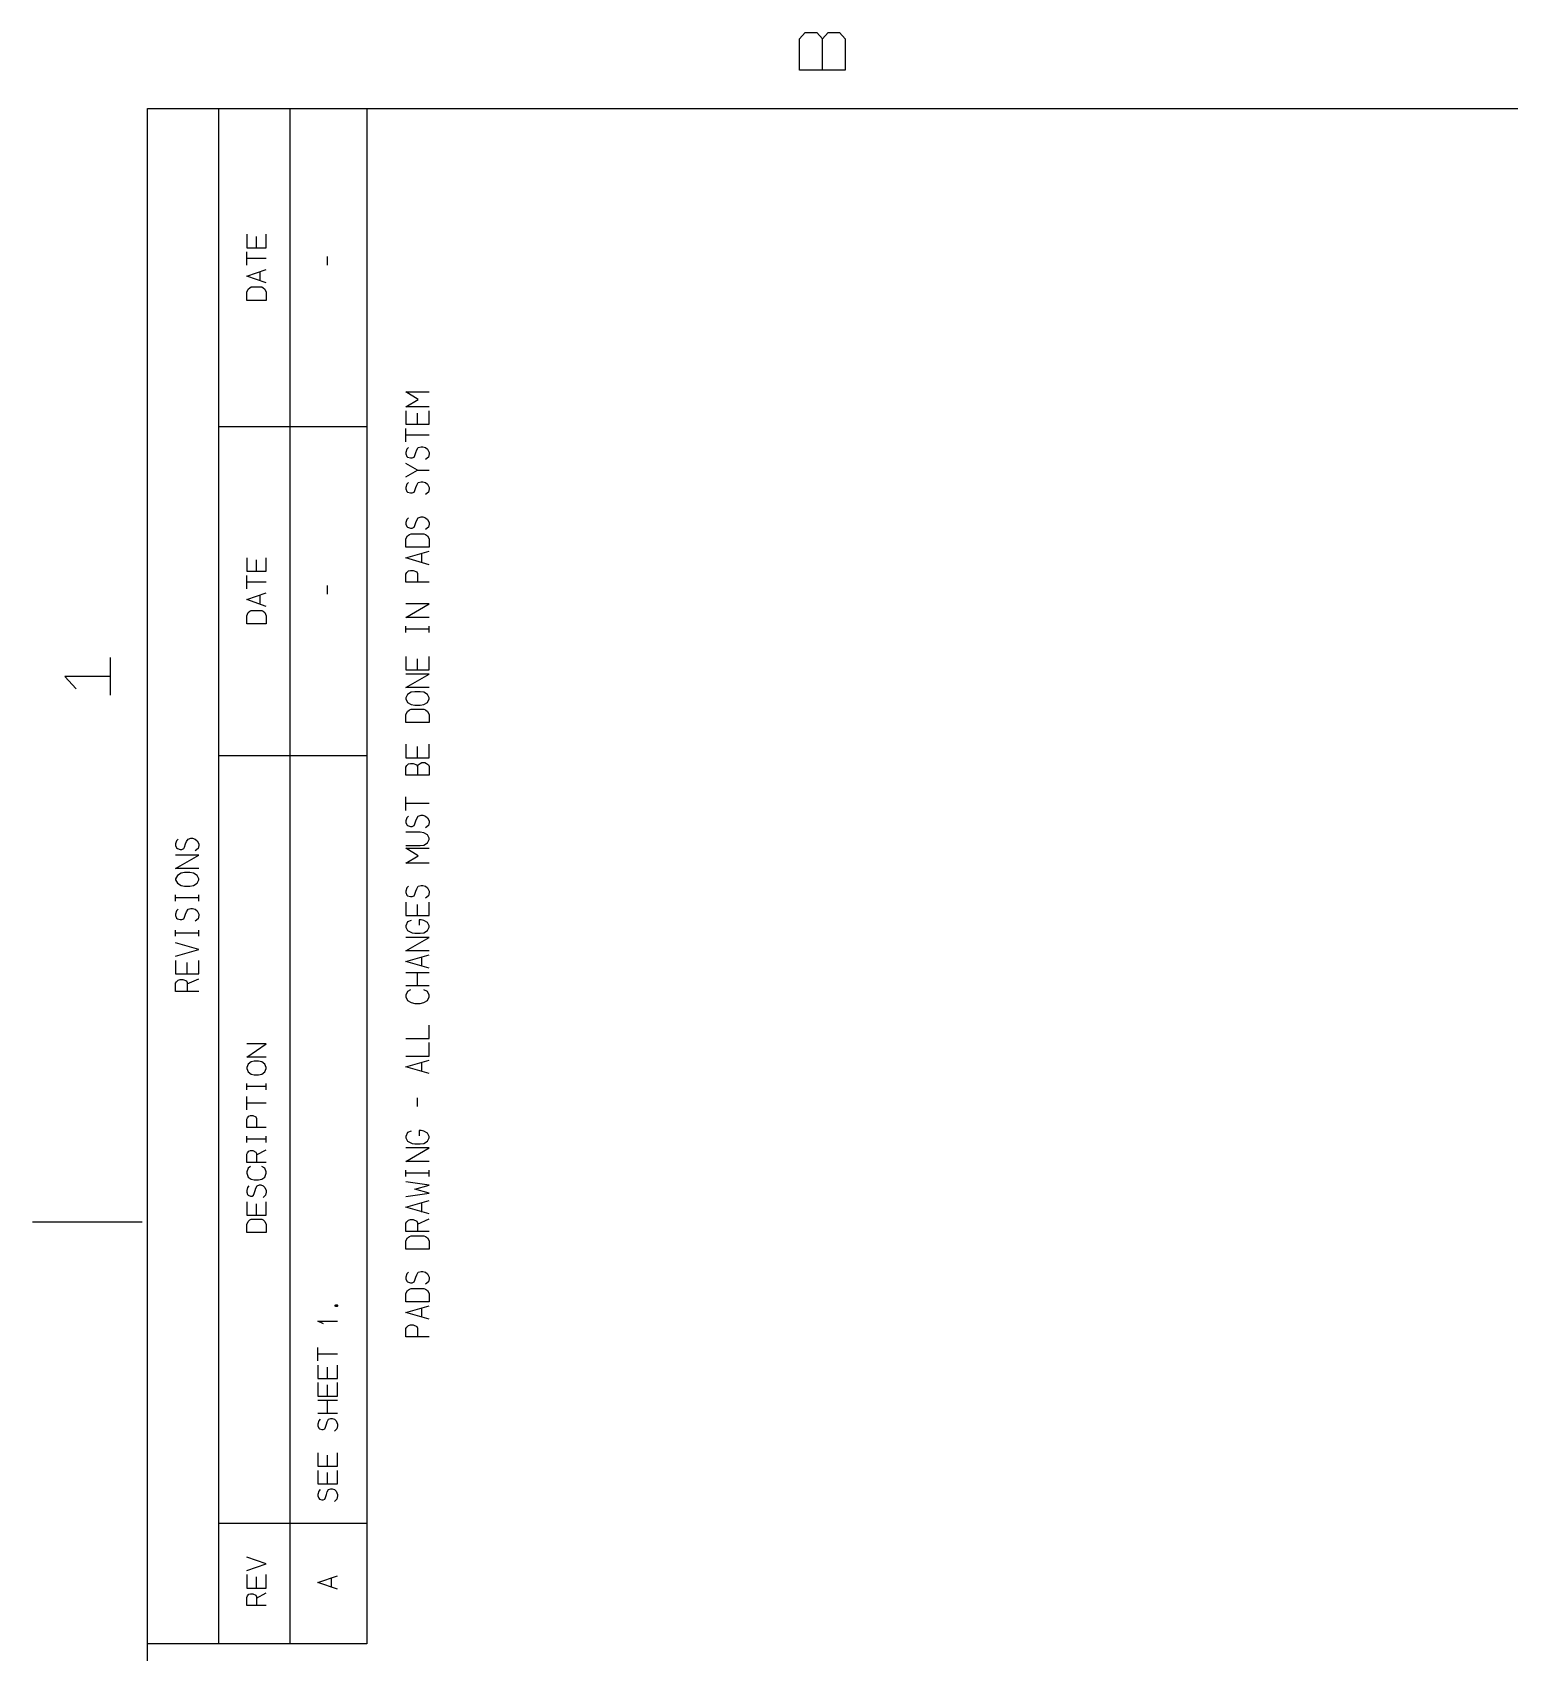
# Model space of a CAD drawing. Extents: x 8 to 288, y -6 to 426.
# Drawn here: x 8.5 to 143.2, y 275.7 to 423.4 of the extents above; entities that cross this region are included whole.
import ezdxf

# ---------------------------------------------------------------- set-up
doc = ezdxf.new("R2010")
doc.units = 0
doc.layers.get('0').update_dxf_attribs({"linetype": 'CONTINUOUS'})

msp = doc.modelspace()

# ---------------------------------------------------------------- linework, layer by layer
at = {"color": 0}
for p, q in [((78.4433, 422.857), (78.9644, 423.429)), ((78.4433, 420), (78.4433, 422.857)), ((78.9644, 423.429), (80.0061, 423.429)), ((80.0061, 423.429), (80.5272, 422.857)), ((80.5272, 422.857), (81.0479, 423.429)), ((80.5272, 420), (80.5272, 422.857)), ((81.0479, 423.429), (82.0882, 423.429)), ((82.0882, 423.429), (82.6093, 422.857)), ((82.6093, 422.857), (82.6093, 420)), ((82.6093, 420), (78.4433, 420)), ((18.9852, 3.5002), (18.9852, 416.5)), ((18.9852, 416.5), (278.985, 416.5)), ((18.9852, 276.501), (18.9852, 416.5)), ((18.9852, 416.5), (38.9848, 416.5)), ((25.4854, 276.501), (25.4854, 416.5)), ((31.9843, 276.501), (31.9843, 416.5)), ((38.9848, 416.5), (38.9848, 276.501)), ((28.0307, 405.021), (28.0307, 403.8)), ((28.9112, 403.8), (28.9112, 404.827)), ((29.8139, 403.8), (29.8139, 405.021)), ((28.0307, 403.8), (29.8139, 403.8)), ((28.0307, 402.198), (28.0307, 403.423)), ((29.8139, 402.812), (28.0307, 402.812)), ((28.0307, 401.211), (29.8139, 401.821)), ((35.4115, 402.209), (35.4115, 402.999)), ((29.8139, 400.6), (28.0307, 401.211)), ((29.2585, 400.78), (29.2585, 401.641)), ((28.0307, 399.75), (28.1699, 400.029)), ((28.0307, 398.999), (28.0307, 399.75)), ((29.8139, 398.999), (28.0307, 398.999)), ((28.1699, 400.029), (28.3091, 400.152)), ((28.3091, 400.152), (28.4482, 400.223)), ((28.4482, 400.223), (29.3963, 400.223)), ((29.3963, 400.223), (29.5355, 400.152)), ((29.5355, 400.152), (29.6747, 400.029)), ((29.6747, 400.029), (29.8139, 399.75)), ((29.8139, 399.75), (29.8139, 398.999)), ((43.6795, 389.968), (42.5401, 390.648)), ((42.5401, 390.648), (44.6786, 390.648)), ((42.5401, 389.301), (43.6795, 389.968)), ((44.6786, 389.301), (42.5401, 389.301)), ((42.5401, 388.923), (42.5401, 387.699)), ((43.5956, 387.699), (43.5956, 388.729)), ((44.6786, 387.699), (44.6786, 388.923)), ((25.4854, 387.502), (38.9848, 387.502)), ((42.5401, 387.699), (44.6786, 387.699)), ((42.5401, 386.101), (42.5401, 387.322)), ((44.6786, 386.711), (42.5401, 386.711)), ((42.7909, 385.583), (42.624, 385.431)), ((43.5405, 385.36), (43.6795, 385.583)), ((43.6795, 385.583), (43.9289, 385.653)), ((43.9289, 385.653), (44.0958, 385.653)), ((44.0958, 385.653), (44.3466, 385.583)), ((44.3466, 385.583), (44.5135, 385.431)), ((42.624, 385.431), (42.5401, 385.138)), ((42.5401, 385.138), (42.5401, 385)), ((42.5401, 385), (42.624, 384.778)), ((43.5956, 383.512), (42.5401, 384.122)), ((42.624, 384.778), (42.7069, 384.708)), ((42.7069, 384.708), (42.9577, 384.641)), ((42.9577, 384.641), (43.1243, 384.641)), ((43.1243, 384.641), (43.2911, 384.708)), ((43.2911, 384.708), (43.3737, 384.863)), ((43.3737, 384.863), (43.458, 385.138)), ((43.458, 385.138), (43.5405, 385.36)), ((44.5961, 384.708), (44.3466, 384.5)), ((44.5135, 385.431), (44.6786, 385.138)), ((44.6786, 385), (44.5961, 384.708)), ((44.6786, 385.138), (44.6786, 385)), ((42.5401, 382.901), (43.5956, 383.512)), ((43.5956, 383.512), (44.6786, 383.512)), ((42.624, 382.231), (42.5401, 381.938)), ((42.5401, 381.938), (42.5401, 381.801)), ((42.5401, 381.801), (42.624, 381.579)), ((42.7909, 382.383), (42.624, 382.231)), ((42.624, 381.579), (42.7069, 381.508)), ((42.7069, 381.508), (42.9577, 381.437)), ((42.9577, 381.437), (43.1243, 381.437)), ((43.1243, 381.437), (43.2911, 381.508)), ((43.2911, 381.508), (43.3737, 381.663)), ((43.3737, 381.663), (43.458, 381.938)), ((43.458, 381.938), (43.5405, 382.161)), ((43.5405, 382.161), (43.6795, 382.383)), ((43.6795, 382.383), (43.9289, 382.453)), ((43.9289, 382.453), (44.0958, 382.453)), ((44.0958, 382.453), (44.3466, 382.383)), ((44.3466, 382.383), (44.5135, 382.231)), ((44.5961, 381.508), (44.3466, 381.3)), ((44.5135, 382.231), (44.6786, 381.938)), ((44.6786, 381.801), (44.5961, 381.508)), ((44.6786, 381.938), (44.6786, 381.801)), ((42.624, 379.032), (42.5401, 378.739)), ((42.5401, 378.739), (42.5401, 378.601)), ((42.5401, 378.601), (42.624, 378.379)), ((42.7909, 379.183), (42.624, 379.032)), ((42.624, 378.379), (42.7069, 378.308)), ((42.7069, 378.308), (42.9577, 378.238)), ((42.9577, 378.238), (43.1243, 378.238)), ((43.1243, 378.238), (43.2911, 378.308)), ((43.2911, 378.308), (43.3737, 378.46)), ((43.3737, 378.46), (43.458, 378.739)), ((43.458, 378.739), (43.5405, 378.961)), ((43.5405, 378.961), (43.6795, 379.183)), ((43.6795, 379.183), (43.9289, 379.254)), ((43.9289, 379.254), (44.0958, 379.254)), ((44.0958, 379.254), (44.3466, 379.183)), ((44.3466, 379.183), (44.5135, 379.032)), ((44.5961, 378.308), (44.3466, 378.1)), ((44.5135, 379.032), (44.6786, 378.739)), ((44.6786, 378.601), (44.5961, 378.308)), ((44.6786, 378.739), (44.6786, 378.601)), ((42.5401, 377.25), (42.7069, 377.529)), ((42.5401, 376.499), (42.5401, 377.25)), ((42.7069, 377.529), (42.8734, 377.652)), ((42.8734, 377.652), (43.0403, 377.723)), ((43.0403, 377.723), (44.1798, 377.723)), ((44.1798, 377.723), (44.3466, 377.652)), ((44.3466, 377.652), (44.5135, 377.529)), ((44.5135, 377.529), (44.6786, 377.25)), ((44.6786, 377.25), (44.6786, 376.499)), ((28.0307, 375.521), (28.0307, 374.301)), ((28.9112, 374.301), (28.9112, 375.327)), ((29.8139, 374.301), (29.8139, 375.521)), ((44.6786, 376.499), (42.5401, 376.499)), ((42.5401, 375.511), (44.6786, 376.121)), ((44.6786, 374.9), (42.5401, 375.511)), ((44.0133, 375.08), (44.0133, 375.941)), ((28.0307, 374.301), (29.8139, 374.301)), ((28.0307, 372.699), (28.0307, 373.923)), ((42.5401, 374.05), (42.624, 374.174)), ((42.5401, 373.299), (42.5401, 374.05)), ((42.624, 374.174), (42.7909, 374.329)), ((42.7909, 374.329), (42.9577, 374.382)), ((42.9577, 374.382), (43.2072, 374.382)), ((43.2072, 374.382), (43.5405, 374.244)), ((43.5405, 374.244), (43.5956, 374.107)), ((43.5956, 374.107), (43.5956, 373.299)), ((29.8139, 373.309), (28.0307, 373.309)), ((28.0307, 371.711), (29.8139, 372.322)), ((35.4115, 372.209), (35.4115, 372.999)), ((44.6786, 373.299), (42.5401, 373.299)), ((29.8139, 371.101), (28.0307, 371.711)), ((29.2585, 371.281), (29.2585, 372.142)), ((42.5401, 370.099), (44.6786, 371.323)), ((44.6786, 371.323), (42.5401, 371.323)), ((28.0307, 370.251), (28.1699, 370.53)), ((28.0307, 369.499), (28.0307, 370.251)), ((29.8139, 369.499), (28.0307, 369.499)), ((28.1699, 370.53), (28.3091, 370.653)), ((28.3091, 370.653), (28.4482, 370.724)), ((28.4482, 370.724), (29.3963, 370.724)), ((29.3963, 370.724), (29.5355, 370.653)), ((29.5355, 370.653), (29.6747, 370.53)), ((29.6747, 370.53), (29.8139, 370.251)), ((29.8139, 370.251), (29.8139, 369.499)), ((44.6786, 370.099), (42.5401, 370.099)), ((42.5401, 368.723), (42.5401, 369.291)), ((44.6786, 369.013), (42.5401, 369.013)), ((44.6786, 368.723), (44.6786, 369.291)), ((15.6091, 363.001), (15.6091, 366.427)), ((42.5401, 366.522), (42.5401, 365.301)), ((44.6786, 365.301), (44.6786, 366.522)), ((42.5401, 365.301), (44.6786, 365.301)), ((42.5401, 363.7), (44.6786, 364.924)), ((44.6786, 364.924), (42.5401, 364.924)), ((43.5956, 365.301), (43.5956, 366.328)), ((15.6091, 364.716), (11.4432, 364.716)), ((11.4432, 364.716), (12.485, 363.573)), ((44.6786, 363.7), (42.5401, 363.7)), ((42.7069, 363.072), (42.5401, 362.768)), ((42.5401, 362.768), (42.5401, 362.656)), ((42.5401, 362.656), (42.7069, 362.349)), ((43.0403, 363.266), (42.7069, 363.072)), ((42.7069, 362.349), (43.0403, 362.141)), ((43.3737, 363.322), (43.0403, 363.266)), ((43.0403, 362.141), (43.3737, 362.102)), ((43.8464, 363.322), (43.3737, 363.322)), ((43.3737, 362.102), (43.8464, 362.102)), ((44.1798, 363.266), (43.8464, 363.322)), ((43.8464, 362.102), (44.1798, 362.141)), ((44.5135, 363.072), (44.1798, 363.266)), ((44.1798, 362.141), (44.5135, 362.349)), ((44.6786, 362.768), (44.5135, 363.072)), ((44.5135, 362.349), (44.6786, 362.656)), ((44.6786, 362.656), (44.6786, 362.768)), ((42.5401, 361.252), (42.7069, 361.527)), ((42.5401, 360.5), (42.5401, 361.252)), ((44.6786, 360.5), (42.5401, 360.5)), ((42.7069, 361.527), (42.8734, 361.654)), ((42.8734, 361.654), (43.0403, 361.724)), ((43.0403, 361.724), (44.1798, 361.724)), ((44.1798, 361.724), (44.3466, 361.654)), ((44.3466, 361.654), (44.5135, 361.527)), ((44.5135, 361.527), (44.6786, 361.252)), ((44.6786, 361.252), (44.6786, 360.5)), ((25.4854, 357.501), (38.9848, 357.501)), ((42.5401, 358.525), (42.5401, 357.3)), ((43.5956, 357.3), (43.5956, 358.327)), ((44.6786, 357.3), (44.6786, 358.525)), ((42.5401, 357.3), (44.6786, 357.3)), ((42.5401, 356.45), (42.624, 356.577)), ((42.5401, 355.702), (42.5401, 356.45)), ((42.624, 356.577), (42.7909, 356.729)), ((42.7909, 356.729), (42.9577, 356.785)), ((42.9577, 356.785), (43.2072, 356.785)), ((43.2072, 356.785), (43.5405, 356.644)), ((43.5405, 356.644), (43.5956, 356.507)), ((43.5956, 356.507), (43.6795, 356.644)), ((43.5956, 356.507), (43.5956, 355.702)), ((43.6795, 356.644), (43.8464, 356.785)), ((43.8464, 356.785), (44.0133, 356.852)), ((44.0133, 356.852), (44.2627, 356.852)), ((44.2627, 356.852), (44.4292, 356.785)), ((44.4292, 356.785), (44.5961, 356.644)), ((44.5961, 356.644), (44.6786, 356.507)), ((44.6786, 356.507), (44.6786, 355.702)), ((44.6786, 355.702), (42.5401, 355.702)), ((42.5401, 352.499), (42.5401, 353.723)), ((44.6786, 353.113), (42.5401, 353.113)), ((42.624, 351.831), (42.5401, 351.539)), ((42.7909, 351.983), (42.624, 351.831)), ((43.458, 351.539), (43.5405, 351.761)), ((43.5405, 351.761), (43.6795, 351.983)), ((43.6795, 351.983), (43.9289, 352.053)), ((43.9289, 352.053), (44.0958, 352.053)), ((44.0958, 352.053), (44.3466, 351.983)), ((44.3466, 351.983), (44.5135, 351.831)), ((44.5135, 351.831), (44.6786, 351.539)), ((42.5401, 351.539), (42.5401, 351.4)), ((42.5401, 351.4), (42.624, 351.178)), ((43.8464, 350.522), (42.5401, 350.522)), ((42.624, 351.178), (42.7069, 351.109)), ((42.7069, 351.109), (42.9577, 351.039)), ((42.9577, 351.039), (43.1243, 351.039)), ((43.1243, 351.039), (43.2911, 351.109)), ((43.2911, 351.109), (43.3737, 351.26)), ((43.3737, 351.26), (43.458, 351.539)), ((44.1798, 350.467), (43.8464, 350.522)), ((44.5135, 350.272), (44.1798, 350.467)), ((44.5961, 351.109), (44.3466, 350.9)), ((44.6786, 349.966), (44.5135, 350.272)), ((44.6786, 351.4), (44.5961, 351.109)), ((44.6786, 351.539), (44.6786, 351.4)), ((21.6242, 349.731), (21.5401, 349.439)), ((21.5401, 349.439), (21.5401, 349.3)), ((21.5401, 349.3), (21.6242, 349.078)), ((21.7909, 349.884), (21.6242, 349.731)), ((21.6242, 349.078), (21.7069, 349.009)), ((21.7069, 349.009), (21.9577, 348.939)), ((21.9577, 348.939), (22.1244, 348.939)), ((22.1244, 348.939), (22.2911, 349.009)), ((22.2911, 349.009), (22.3738, 349.16)), ((22.3738, 349.16), (22.4565, 349.439)), ((22.4565, 349.439), (22.5406, 349.661)), ((22.5406, 349.661), (22.6798, 349.884)), ((22.6798, 349.884), (22.9292, 349.953)), ((22.9292, 349.953), (23.0959, 349.953)), ((23.0959, 349.953), (23.3467, 349.884)), ((23.3467, 349.884), (23.5121, 349.731)), ((23.5961, 349.009), (23.3467, 348.8)), ((23.5121, 349.731), (23.6788, 349.439)), ((23.6788, 349.3), (23.5961, 349.009)), ((23.6788, 349.439), (23.6788, 349.3)), ((42.5401, 349.3), (43.8464, 349.3)), ((43.6795, 348.367), (42.5401, 349.048)), ((42.5401, 349.048), (44.6786, 349.048)), ((43.8464, 349.3), (44.1798, 349.342)), ((44.1798, 349.342), (44.5135, 349.551)), ((44.5135, 349.551), (44.6786, 349.855)), ((44.6786, 349.855), (44.6786, 349.966)), ((21.5401, 347.2), (23.6788, 348.422)), ((23.6788, 348.422), (21.5401, 348.422)), ((23.6788, 347.2), (21.5401, 347.2)), ((42.5401, 347.7), (43.6795, 348.367)), ((44.6786, 347.7), (42.5401, 347.7)), ((21.7069, 346.572), (21.5401, 346.267)), ((21.5401, 346.267), (21.5401, 346.155)), ((21.5401, 346.155), (21.7069, 345.85)), ((22.0403, 346.767), (21.7069, 346.572)), ((21.7069, 345.85), (22.0403, 345.642)), ((22.3738, 346.822), (22.0403, 346.767)), ((22.8465, 346.822), (22.3738, 346.822)), ((23.18, 346.767), (22.8465, 346.822)), ((23.5121, 346.572), (23.18, 346.767)), ((23.18, 345.642), (23.5121, 345.85)), ((23.6788, 346.267), (23.5121, 346.572)), ((23.5121, 345.85), (23.6788, 346.155)), ((23.6788, 346.155), (23.6788, 346.267)), ((21.5401, 344.221), (21.5401, 344.792)), ((23.6788, 344.514), (21.5401, 344.514)), ((22.0403, 345.642), (22.3738, 345.599)), ((22.3738, 345.599), (22.8465, 345.599)), ((22.8465, 345.599), (23.18, 345.642)), ((23.6788, 344.221), (23.6788, 344.792)), ((42.624, 345.43), (42.5401, 345.139)), ((42.5401, 345.139), (42.5401, 345)), ((42.5401, 345), (42.624, 344.778)), ((42.7909, 345.583), (42.624, 345.43)), ((42.624, 344.778), (42.7069, 344.708)), ((42.7069, 344.708), (42.9577, 344.639)), ((42.9577, 344.639), (43.1243, 344.639)), ((43.1243, 344.639), (43.2911, 344.708)), ((43.2911, 344.708), (43.3737, 344.861)), ((43.3737, 344.861), (43.458, 345.139)), ((43.458, 345.139), (43.5405, 345.361)), ((43.5405, 345.361), (43.6795, 345.583)), ((43.6795, 345.583), (43.9289, 345.653)), ((43.9289, 345.653), (44.0958, 345.653)), ((44.0958, 345.653), (44.3466, 345.583)), ((44.3466, 345.583), (44.5135, 345.43)), ((44.5961, 344.708), (44.3466, 344.5)), ((44.5135, 345.43), (44.6786, 345.139)), ((44.6786, 345), (44.5961, 344.708)), ((44.6786, 345.139), (44.6786, 345)), ((21.6242, 343.33), (21.5401, 343.039)), ((21.5401, 343.039), (21.5401, 342.9)), ((21.5401, 342.9), (21.6242, 342.678)), ((21.7909, 343.483), (21.6242, 343.33)), ((22.2911, 342.608), (22.3738, 342.761)), ((22.3738, 342.761), (22.4565, 343.039)), ((22.4565, 343.039), (22.5406, 343.261)), ((22.5406, 343.261), (22.6798, 343.483)), ((22.6798, 343.483), (22.9292, 343.553)), ((22.9292, 343.553), (23.0959, 343.553)), ((23.0959, 343.553), (23.3467, 343.483)), ((23.3467, 343.483), (23.5121, 343.33)), ((23.5121, 343.33), (23.6788, 343.039)), ((23.6788, 342.9), (23.5961, 342.608)), ((23.6788, 343.039), (23.6788, 342.9)), ((42.5401, 344.122), (42.5401, 342.9)), ((42.5401, 342.9), (44.6786, 342.9)), ((43.5956, 342.9), (43.5956, 343.928)), ((44.6786, 342.9), (44.6786, 344.122)), ((21.5401, 341.022), (21.5401, 341.592)), ((23.6788, 341.314), (21.5401, 341.314)), ((21.6242, 342.678), (21.7069, 342.608)), ((21.7069, 342.608), (21.9577, 342.539)), ((21.9577, 342.539), (22.1244, 342.539)), ((22.1244, 342.539), (22.2911, 342.608)), ((23.5961, 342.608), (23.3467, 342.4)), ((23.6788, 341.022), (23.6788, 341.592)), ((42.7069, 342.342), (42.5401, 341.967)), ((42.5401, 341.967), (42.5401, 341.855)), ((42.5401, 341.855), (42.7069, 341.55)), ((43.0403, 342.467), (42.7069, 342.342)), ((42.7069, 341.55), (43.1243, 341.341)), ((43.1243, 341.341), (43.3737, 341.3)), ((43.3737, 341.3), (43.8464, 341.3)), ((43.9289, 342.523), (43.7624, 342.523)), ((43.7624, 342.523), (43.7624, 342.036)), ((43.8464, 341.3), (44.1798, 341.341)), ((44.1798, 342.467), (43.9289, 342.523)), ((44.5135, 342.272), (44.1798, 342.467)), ((44.1798, 341.341), (44.5135, 341.55)), ((44.6786, 341.967), (44.5135, 342.272)), ((44.5135, 341.55), (44.6786, 341.855)), ((44.6786, 341.855), (44.6786, 341.967)), ((23.6788, 339.81), (21.5401, 340.422)), ((21.5401, 339.2), (23.6788, 339.81)), ((42.5401, 339.7), (44.6786, 340.923)), ((44.6786, 340.923), (42.5401, 340.923)), ((21.5401, 338.822), (21.5401, 337.6)), ((22.5957, 337.6), (22.5957, 338.628)), ((23.6788, 337.6), (23.6788, 338.822)), ((44.6786, 339.7), (42.5401, 339.7)), ((42.5401, 338.711), (44.6786, 339.322)), ((44.6786, 338.1), (42.5401, 338.711)), ((44.0133, 338.281), (44.0133, 339.142)), ((21.5401, 337.6), (23.6788, 337.6)), ((21.5401, 336.75), (21.6242, 336.875)), ((21.6242, 336.875), (21.7909, 337.028)), ((21.7909, 337.028), (21.9577, 337.083)), ((21.9577, 337.083), (22.2071, 337.083)), ((22.2071, 337.083), (22.5406, 336.944)), ((22.5406, 336.944), (22.5957, 336.805)), ((22.5957, 336.681), (23.6788, 337.152)), ((22.5957, 336.805), (22.5957, 336)), ((42.5401, 337.723), (44.6786, 337.723)), ((43.5956, 336.5), (43.5956, 337.723)), ((21.5401, 336), (21.5401, 336.75)), ((23.6788, 336), (21.5401, 336)), ((44.6786, 336.5), (42.5401, 336.5)), ((42.7069, 335.984), (42.5401, 335.65)), ((42.5401, 335.65), (42.5401, 335.511)), ((42.5401, 335.511), (42.7069, 335.164)), ((42.9577, 336.123), (42.7069, 335.984)), ((44.5135, 335.984), (44.1798, 336.123)), ((44.6786, 335.65), (44.5135, 335.984)), ((44.5135, 335.164), (44.6786, 335.511)), ((44.6786, 335.511), (44.6786, 335.65)), ((42.7069, 335.164), (43.0403, 334.969)), ((43.0403, 334.969), (43.3737, 334.9)), ((43.3737, 334.9), (43.8464, 334.9)), ((43.8464, 334.9), (44.1798, 334.969)), ((44.1798, 334.969), (44.5135, 335.164)), ((44.6786, 331.699), (44.6786, 332.922)), ((28.0307, 330), (29.8139, 331.222)), ((29.8139, 331.222), (28.0307, 331.222)), ((42.5401, 331.699), (44.6786, 331.699)), ((44.6786, 330.099), (44.6786, 331.322)), ((29.8139, 330), (28.0307, 330)), ((28.4482, 329.566), (28.1699, 329.372)), ((28.7252, 329.622), (28.4482, 329.566)), ((29.1193, 329.622), (28.7252, 329.622)), ((29.3963, 329.566), (29.1193, 329.622)), ((29.6747, 329.372), (29.3963, 329.566)), ((42.5401, 330.099), (44.6786, 330.099)), ((42.5401, 329.111), (44.6786, 329.722)), ((44.0133, 328.68), (44.0133, 329.541)), ((28.1699, 329.372), (28.0307, 329.067)), ((28.0307, 329.067), (28.0307, 328.956)), ((28.0307, 328.956), (28.1699, 328.65)), ((28.1699, 328.65), (28.4482, 328.442)), ((28.4482, 328.442), (28.7252, 328.4)), ((28.7252, 328.4), (29.1193, 328.4)), ((29.1193, 328.4), (29.3963, 328.442)), ((29.3963, 328.442), (29.6747, 328.65)), ((29.8139, 329.067), (29.6747, 329.372)), ((29.6747, 328.65), (29.8139, 328.956)), ((29.8139, 328.956), (29.8139, 329.067)), ((44.6786, 328.5), (42.5401, 329.111)), ((28.0307, 327.022), (28.0307, 327.591)), ((29.8139, 327.314), (28.0307, 327.314)), ((29.8139, 327.022), (29.8139, 327.591)), ((28.0307, 325.2), (28.0307, 326.423)), ((29.8139, 325.811), (28.0307, 325.811)), ((43.5956, 325.508), (43.5956, 326.3)), ((28.0307, 324.35), (28.101, 324.475)), ((28.0307, 323.601), (28.0307, 324.35)), ((29.8139, 323.601), (28.0307, 323.601)), ((28.101, 324.475), (28.2401, 324.627)), ((28.2401, 324.627), (28.3779, 324.684)), ((28.3779, 324.684), (28.5874, 324.684)), ((28.5874, 324.684), (28.8644, 324.545)), ((28.8644, 324.545), (28.9112, 324.405)), ((28.9112, 324.405), (28.9112, 323.601)), ((28.0307, 322.223), (28.0307, 322.792)), ((29.8139, 322.513), (28.0307, 322.513)), ((29.8139, 322.223), (29.8139, 322.792)), ((42.7069, 323.142), (42.5401, 322.767)), ((42.5401, 322.767), (42.5401, 322.655)), ((42.5401, 322.655), (42.7069, 322.349)), ((43.0403, 323.267), (42.7069, 323.142)), ((42.7069, 322.349), (43.1243, 322.141)), ((43.1243, 322.141), (43.3737, 322.1)), ((43.3737, 322.1), (43.8464, 322.1)), ((43.9289, 323.322), (43.7624, 323.322)), ((43.7624, 323.322), (43.7624, 322.836)), ((43.8464, 322.1), (44.1798, 322.141)), ((44.1798, 323.267), (43.9289, 323.322)), ((44.5135, 323.073), (44.1798, 323.267)), ((44.1798, 322.141), (44.5135, 322.349)), ((44.6786, 322.767), (44.5135, 323.073)), ((44.5135, 322.349), (44.6786, 322.655)), ((44.6786, 322.655), (44.6786, 322.767)), ((28.0307, 321.151), (28.101, 321.274)), ((28.0307, 320.399), (28.0307, 321.151)), ((28.101, 321.274), (28.2401, 321.427)), ((28.2401, 321.427), (28.3779, 321.484)), ((28.3779, 321.484), (28.5874, 321.484)), ((28.5874, 321.484), (28.8644, 321.345)), ((28.8644, 321.345), (28.9112, 321.206)), ((28.9112, 321.08), (29.8139, 321.553)), ((28.9112, 321.206), (28.9112, 320.399)), ((42.5401, 320.5), (44.6786, 321.722)), ((44.6786, 321.722), (42.5401, 321.722)), ((29.8139, 320.399), (28.0307, 320.399)), ((28.1699, 319.883), (28.0307, 319.551)), ((28.0307, 319.551), (28.0307, 319.411)), ((28.0307, 319.411), (28.1699, 319.064)), ((28.3779, 320.022), (28.1699, 319.883)), ((29.6747, 319.883), (29.3963, 320.022)), ((29.8139, 319.551), (29.6747, 319.883)), ((29.6747, 319.064), (29.8139, 319.411)), ((29.8139, 319.411), (29.8139, 319.551)), ((44.6786, 320.5), (42.5401, 320.5)), ((42.5401, 319.122), (42.5401, 319.691)), ((44.6786, 319.414), (42.5401, 319.414)), ((44.6786, 319.122), (44.6786, 319.691)), ((28.101, 318.131), (28.0307, 317.839)), ((28.0307, 317.839), (28.0307, 317.7)), ((28.0307, 317.7), (28.101, 317.478)), ((28.2401, 318.283), (28.101, 318.131)), ((28.1699, 319.064), (28.4482, 318.87)), ((28.4482, 318.87), (28.7252, 318.8)), ((28.7252, 318.8), (29.1193, 318.8)), ((28.7252, 317.561), (28.7955, 317.839)), ((28.7955, 317.839), (28.8644, 318.061)), ((28.8644, 318.061), (28.9801, 318.283)), ((28.9801, 318.283), (29.1882, 318.353)), ((29.1193, 318.8), (29.3963, 318.87)), ((29.1882, 318.353), (29.3274, 318.353)), ((29.3274, 318.353), (29.5355, 318.283)), ((29.3963, 318.87), (29.6747, 319.064)), ((29.5355, 318.283), (29.6747, 318.131)), ((29.6747, 318.131), (29.8139, 317.839)), ((29.8139, 317.7), (29.7436, 317.408)), ((29.8139, 317.839), (29.8139, 317.7)), ((44.6786, 318.342), (42.5401, 318.647)), ((42.5401, 317.3), (44.6786, 317.606)), ((43.3737, 317.967), (44.6786, 318.342)), ((44.6786, 317.606), (43.3737, 317.967)), ((28.0307, 316.822), (28.0307, 315.6)), ((28.101, 317.478), (28.1699, 317.408)), ((28.1699, 317.408), (28.3779, 317.339)), ((28.3779, 317.339), (28.5171, 317.339)), ((28.5171, 317.339), (28.6563, 317.408)), ((28.6563, 317.408), (28.7252, 317.561)), ((28.9112, 315.6), (28.9112, 316.628)), ((29.7436, 317.408), (29.5355, 317.199)), ((29.8139, 315.6), (29.8139, 316.822)), ((42.5401, 316.311), (44.6786, 316.922)), ((44.6786, 315.7), (42.5401, 316.311)), ((44.0133, 315.881), (44.0133, 316.742)), ((8.4901, 315), (18.485, 315)), ((28.0307, 315.6), (29.8139, 315.6)), ((28.0307, 314.749), (28.1699, 315.028)), ((28.0307, 314), (28.0307, 314.749)), ((28.1699, 315.028), (28.3091, 315.153)), ((28.3091, 315.153), (28.4482, 315.222)), ((28.4482, 315.222), (29.3963, 315.222)), ((29.3963, 315.222), (29.5355, 315.153)), ((29.5355, 315.153), (29.6747, 315.028)), ((29.6747, 315.028), (29.8139, 314.749)), ((29.8139, 314.749), (29.8139, 314)), ((42.5401, 314.85), (42.624, 314.976)), ((42.5401, 314.1), (42.5401, 314.85)), ((42.624, 314.976), (42.7909, 315.128)), ((42.7909, 315.128), (42.9577, 315.184)), ((42.9577, 315.184), (43.2072, 315.184)), ((43.2072, 315.184), (43.5405, 315.044)), ((43.5405, 315.044), (43.5956, 314.905)), ((43.5956, 314.781), (44.6786, 315.252)), ((43.5956, 314.905), (43.5956, 314.1)), ((29.8139, 314), (28.0307, 314)), ((44.6786, 314.1), (42.5401, 314.1)), ((42.5401, 313.25), (42.7069, 313.527)), ((42.5401, 312.5), (42.5401, 313.25)), ((42.7069, 313.527), (42.8734, 313.653)), ((42.8734, 313.653), (43.0403, 313.723)), ((43.0403, 313.723), (44.1798, 313.723)), ((44.1798, 313.723), (44.3466, 313.653)), ((44.3466, 313.653), (44.5135, 313.527)), ((44.5135, 313.527), (44.6786, 313.25)), ((44.6786, 313.25), (44.6786, 312.5)), ((44.6786, 312.5), (42.5401, 312.5)), ((42.624, 310.231), (42.5401, 309.939)), ((42.7909, 310.384), (42.624, 310.231)), ((43.5405, 310.16), (43.6795, 310.384)), ((43.6795, 310.384), (43.9289, 310.453)), ((43.9289, 310.453), (44.0958, 310.453)), ((44.0958, 310.453), (44.3466, 310.384)), ((44.3466, 310.384), (44.5135, 310.231)), ((44.5135, 310.231), (44.6786, 309.939)), ((42.5401, 309.939), (42.5401, 309.8)), ((42.5401, 309.8), (42.624, 309.578)), ((42.624, 309.578), (42.7069, 309.509)), ((42.7069, 309.509), (42.9577, 309.438)), ((42.7069, 308.727), (42.8734, 308.853)), ((42.8734, 308.853), (43.0403, 308.922)), ((42.9577, 309.438), (43.1243, 309.438)), ((43.0403, 308.922), (44.1798, 308.922)), ((43.1243, 309.438), (43.2911, 309.509)), ((43.2911, 309.509), (43.3737, 309.662)), ((43.3737, 309.662), (43.458, 309.939)), ((43.458, 309.939), (43.5405, 310.16)), ((44.1798, 308.922), (44.3466, 308.853)), ((44.5961, 309.509), (44.3466, 309.299)), ((44.3466, 308.853), (44.5135, 308.727)), ((44.6786, 309.8), (44.5961, 309.509)), ((44.6786, 309.939), (44.6786, 309.8)), ((36.1061, 307.378), (36.1516, 307.406)), ((36.1061, 307.308), (36.1061, 307.378)), ((36.1516, 307.28), (36.1061, 307.308)), ((36.1516, 307.406), (36.2673, 307.406)), ((36.2673, 307.28), (36.1516, 307.28)), ((36.2673, 307.406), (36.3142, 307.378)), ((36.3142, 307.308), (36.2673, 307.28)), ((36.3142, 307.378), (36.3142, 307.308)), ((42.5401, 308.451), (42.7069, 308.727)), ((42.5401, 307.699), (42.5401, 308.451)), ((44.6786, 307.699), (42.5401, 307.699)), ((42.5401, 306.711), (44.6786, 307.322)), ((44.5135, 308.727), (44.6786, 308.451)), ((44.6786, 308.451), (44.6786, 307.699)), ((35.0407, 305.681), (34.5309, 305.944)), ((34.5309, 305.944), (36.3142, 305.944)), ((44.6786, 306.1), (42.5401, 306.711)), ((44.0133, 306.28), (44.0133, 307.141)), ((42.5401, 305.25), (42.624, 305.375)), ((42.5401, 304.499), (42.5401, 305.25)), ((44.6786, 304.499), (42.5401, 304.499)), ((42.624, 305.375), (42.7909, 305.528)), ((42.7909, 305.528), (42.9577, 305.583)), ((42.9577, 305.583), (43.2072, 305.583)), ((43.2072, 305.583), (43.5405, 305.445)), ((43.5405, 305.445), (43.5956, 305.306)), ((43.5956, 305.306), (43.5956, 304.499)), ((34.5309, 302.3), (34.5309, 303.523)), ((36.3142, 302.911), (34.5309, 302.911)), ((34.5309, 301.923), (34.5309, 300.7)), ((35.4115, 300.7), (35.4115, 301.728)), ((36.3142, 300.7), (36.3142, 301.923)), ((34.5309, 300.7), (36.3142, 300.7)), ((34.5309, 300.323), (34.5309, 299.101)), ((35.4115, 299.101), (35.4115, 300.127)), ((36.3142, 299.101), (36.3142, 300.323)), ((34.5309, 299.101), (36.3142, 299.101)), ((34.5309, 298.723), (36.3142, 298.723)), ((35.4115, 297.501), (35.4115, 298.723)), ((36.3142, 297.501), (34.5309, 297.501)), ((34.739, 296.984), (34.6012, 296.831)), ((35.3646, 296.761), (35.4803, 296.984)), ((35.4803, 296.984), (35.6884, 297.053)), ((35.6884, 297.053), (35.8278, 297.053)), ((35.8278, 297.053), (36.0355, 296.984)), ((36.0355, 296.984), (36.1749, 296.831)), ((34.6012, 296.831), (34.5309, 296.539)), ((34.5309, 296.539), (34.5309, 296.4)), ((34.5309, 296.4), (34.6012, 296.178)), ((34.6012, 296.178), (34.67, 296.109)), ((34.67, 296.109), (34.8782, 296.038)), ((34.8782, 296.038), (35.0173, 296.038)), ((35.0173, 296.038), (35.1565, 296.109)), ((35.1565, 296.109), (35.2254, 296.262)), ((35.2254, 296.262), (35.2958, 296.539)), ((35.2958, 296.539), (35.3646, 296.761)), ((36.2437, 296.109), (36.0355, 295.9)), ((36.1749, 296.831), (36.3142, 296.539)), ((36.3142, 296.4), (36.2437, 296.109)), ((36.3142, 296.539), (36.3142, 296.4)), ((34.5309, 293.922), (34.5309, 292.699)), ((34.5309, 292.699), (36.3142, 292.699)), ((35.4115, 292.699), (35.4115, 293.727)), ((36.3142, 292.699), (36.3142, 293.922)), ((34.5309, 292.322), (34.5309, 291.1)), ((34.5309, 291.1), (36.3142, 291.1)), ((35.4115, 291.1), (35.4115, 292.128)), ((36.3142, 291.1), (36.3142, 292.322)), ((34.6012, 290.431), (34.5309, 290.139)), ((34.5309, 290.139), (34.5309, 290)), ((34.5309, 290), (34.6012, 289.778)), ((34.739, 290.583), (34.6012, 290.431)), ((34.6012, 289.778), (34.67, 289.708)), ((34.67, 289.708), (34.8782, 289.639)), ((34.8782, 289.639), (35.0173, 289.639)), ((35.0173, 289.639), (35.1565, 289.708)), ((35.1565, 289.708), (35.2254, 289.861)), ((35.2254, 289.861), (35.2958, 290.139)), ((35.2958, 290.139), (35.3646, 290.361)), ((35.3646, 290.361), (35.4803, 290.583)), ((35.4803, 290.583), (35.6884, 290.653)), ((35.6884, 290.653), (35.8278, 290.653)), ((35.8278, 290.653), (36.0355, 290.583)), ((36.0355, 290.583), (36.1749, 290.431)), ((36.2437, 289.708), (36.0355, 289.5)), ((36.1749, 290.431), (36.3142, 290.139)), ((36.3142, 290), (36.2437, 289.708)), ((36.3142, 290.139), (36.3142, 290)), ((25.4854, 287.5), (38.9848, 287.5)), ((29.8139, 283.811), (28.0307, 284.421)), ((28.0307, 283.2), (29.8139, 283.811)), ((28.0307, 282.822), (28.0307, 281.599)), ((28.9112, 281.599), (28.9112, 282.627)), ((29.8139, 281.599), (29.8139, 282.822)), ((34.5309, 282.111), (36.3142, 282.722)), ((35.7586, 281.681), (35.7586, 282.542)), ((28.0307, 281.599), (29.8139, 281.599)), ((28.0307, 280.75), (28.101, 280.875)), ((28.0307, 279.999), (28.0307, 280.75)), ((28.101, 280.875), (28.2401, 281.027)), ((28.2401, 281.027), (28.3779, 281.084)), ((28.3779, 281.084), (28.5874, 281.084)), ((28.5874, 281.084), (28.8644, 280.945)), ((28.8644, 280.945), (28.9112, 280.805)), ((28.9112, 280.68), (29.8139, 281.153)), ((28.9112, 280.805), (28.9112, 279.999)), ((36.3142, 281.5), (34.5309, 282.111)), ((29.8139, 279.999), (28.0307, 279.999)), ((38.9848, 276.501), (18.9852, 276.501))]:
    msp.add_line(p, q, dxfattribs=at)

doc.saveas('drawing.dxf')
